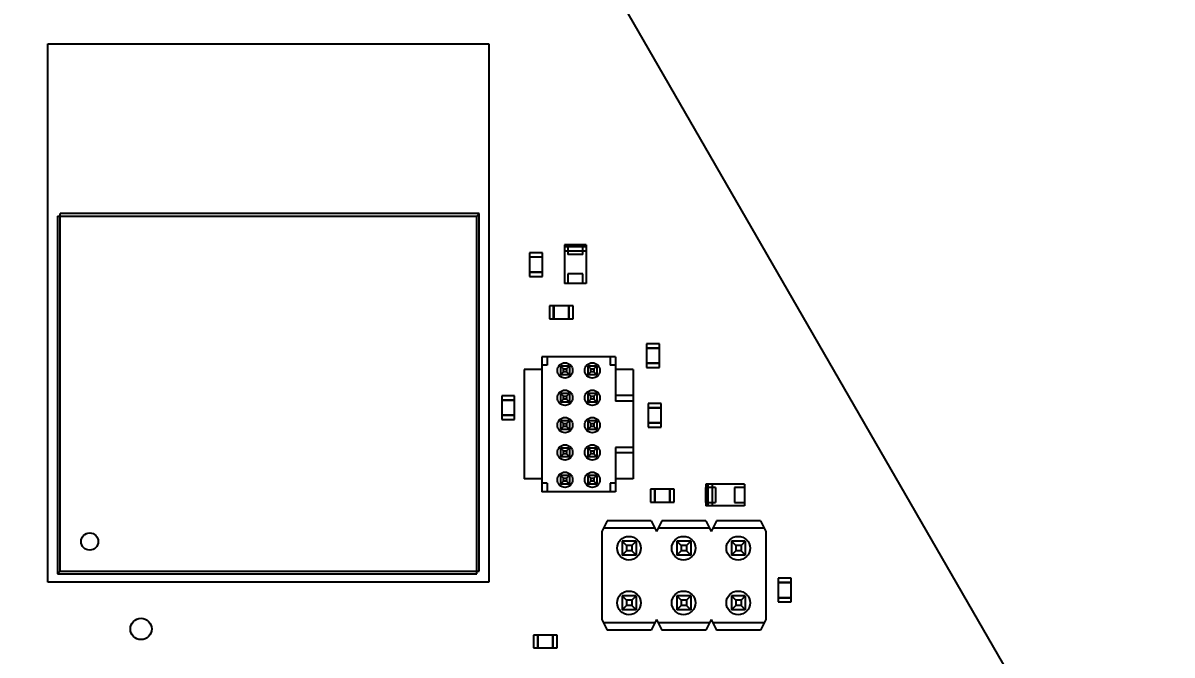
# Model space of a CAD drawing. Header units: millimetres. Extents: x 0 to 594, y 0 to 420.
# Drawn here: x 171.7 to 225.2, y 230.7 to 260.1 of the extents above; entities that cross this region are included whole.
import ezdxf

# ---------------------------------------------------------------- set-up
doc = ezdxf.new("R2010")
doc.units = ezdxf.units.MM
doc.header["$LTSCALE"] = 32.67
doc.layers.get('0').update_dxf_attribs({"linetype": 'CONTINUOUS'})
doc.styles.get("Standard").update_dxf_attribs({"font": 'txt', "width": 0.85})
doc.dimstyles.new('DIMSTYLE_1', dxfattribs={"dimtxt": 3.5, "dimasz": 3.5, "dimexe": 0.18, "dimexo": 0.0625, "dimgap": 0.09, "dimtad": 1, "dimdsep": 46, "dimtxsty": 'STANDARD', "dimblk": '_FILLED', "dimblk1": '_FILLED', "dimblk2": '_FILLED', "dimcen": 0.09, "dimadec": 0, "dimazin": 0, "dimtp": 0.3, "dimtm": 0.3, "dimtfac": 1, "dimtofl": 0, "dimtmove": 0, "dimatfit": 3, "dimldrblk": '_FILLED', "dimfxl": 1, "dimtolj": 1, "dimarcsym": 0})

# ---------------------------------------------------------------- blocks, each defined once
blk = doc.blocks.new('_FILLED')
at = {"color": 0, "linetype": 'BYBLOCK'}
blk.add_solid([(0, 0), (-1, 0.214), (-1, -0.214)], dxfattribs=at)
blk = doc.blocks.new('*D1')
at = {"color": 2, "linetype": 'CONTINUOUS'}
for p, q in [((182.266, 285.265), (124.147, 285.265)), ((125.647, 285.265), (125.647, 247.991)), ((125.647, 210.717), (125.647, 247.991)), ((143.844, 210.717), (124.147, 210.717))]:
    blk.add_line(p, q, dxfattribs=at)
at = {"color": 2, "linetype": 'CONTINUOUS', "xscale": 3.5, "yscale": 3.5, "zscale": 3.5}
for p, rotation in [((125.647, 285.265), 90), ((125.647, 210.717), 270)]:
    blk.add_blockref('_FILLED', p, dxfattribs=dict(at, rotation=rotation))
at = {"color": 2, "linetype": 'CONTINUOUS', "insert": (121.272, 252.646), "char_height": 3.5, "width": 14.875, "attachment_point": 2, "rotation": 90, "line_spacing_factor": 0.9}
blk.add_mtext('74,55', dxfattribs=at)

msp = doc.modelspace()

# ---------------------------------------------------------------- linework, layer by layer
at = {"color": 7, "linetype": 'CONTINUOUS'}
for p, q in [((225.152, 216.717), (186.73, 283.265)), ((172.889, 234.096), (172.889, 259.096)), ((172.889, 259.096), (193.389, 259.096)), ((193.389, 259.096), (193.389, 234.096)), ((173.334, 251.096), (173.334, 234.476)), ((173.334, 251.096), (192.824, 251.096)), ((173.454, 234.596), (173.454, 251.216)), ((192.944, 251.216), (173.454, 251.216)), ((192.824, 251.096), (192.944, 251.216)), ((192.824, 234.476), (192.824, 251.096)), ((192.944, 234.596), (192.944, 251.216)), ((197.912, 249.767), (196.912, 249.767)), ((196.912, 249.767), (196.912, 247.967)), ((197.912, 249.667), (196.912, 249.667)), ((197.062, 249.767), (197.062, 249.312)), ((197.062, 249.762), (197.762, 249.762)), ((197.762, 249.312), (197.762, 249.767)), ((197.912, 249.767), (197.912, 247.967)), ((195.884, 249.396), (195.285, 249.396)), ((195.285, 249.396), (195.285, 249.197)), ((195.285, 249.197), (195.884, 249.197)), ((195.884, 249.196), (195.285, 249.196)), ((195.285, 249.196), (195.285, 248.497)), ((195.884, 249.197), (195.884, 249.396)), ((195.884, 248.497), (195.884, 249.196)), ((197.912, 249.467), (196.912, 249.467)), ((197.762, 249.312), (197.062, 249.312)), ((195.285, 248.497), (195.884, 248.497)), ((195.884, 248.496), (195.285, 248.496)), ((195.285, 248.496), (195.285, 248.297)), ((195.884, 248.297), (195.884, 248.496)), ((197.762, 248.422), (197.062, 248.422)), ((197.062, 248.422), (197.062, 247.967)), ((197.762, 247.967), (197.762, 248.422)), ((195.285, 248.297), (195.884, 248.297)), ((197.912, 247.967), (196.912, 247.967)), ((197.762, 247.972), (197.062, 247.972)), ((196.403, 246.92), (196.204, 246.92)), ((196.204, 246.92), (196.204, 246.321)), ((196.403, 246.321), (196.403, 246.92)), ((197.103, 246.92), (196.404, 246.92)), ((196.404, 246.92), (196.404, 246.321)), ((197.103, 246.321), (197.103, 246.92)), ((197.303, 246.92), (197.104, 246.92)), ((197.104, 246.92), (197.104, 246.321)), ((197.303, 246.321), (197.303, 246.92)), ((196.204, 246.321), (196.403, 246.321)), ((196.404, 246.321), (197.103, 246.321)), ((197.104, 246.321), (197.303, 246.321)), ((201.32, 245.164), (200.721, 245.164)), ((200.721, 245.164), (200.721, 244.965)), ((200.721, 244.965), (201.32, 244.965)), ((201.32, 244.964), (200.721, 244.964)), ((200.721, 244.964), (200.721, 244.265)), ((201.32, 244.965), (201.32, 245.164)), ((201.32, 244.265), (201.32, 244.964)), ((199.28, 244.563), (195.851, 244.563)), ((195.851, 244.563), (195.851, 238.29)), ((196.105, 244.17), (195.851, 244.17)), ((196.105, 244.563), (196.105, 244.17)), ((199.026, 244.563), (199.026, 244.17)), ((199.28, 244.17), (199.026, 244.17)), ((199.28, 244.563), (199.28, 242.506)), ((200.721, 244.265), (201.32, 244.265)), ((201.32, 244.264), (200.721, 244.264)), ((200.721, 244.264), (200.721, 244.065)), ((201.32, 244.065), (201.32, 244.264)), ((195.851, 243.967), (195.026, 243.967)), ((195.026, 243.967), (195.026, 238.887)), ((197.134, 244.132), (196.728, 244.132)), ((196.728, 244.132), (196.728, 243.725)), ((197.134, 243.725), (196.728, 243.725)), ((197.134, 244.132), (197.134, 243.725)), ((198.404, 244.132), (197.998, 244.132)), ((197.998, 244.132), (197.998, 243.725)), ((198.404, 243.725), (197.998, 243.725)), ((198.404, 244.132), (198.404, 243.725)), ((200.106, 243.967), (199.28, 243.967)), ((200.106, 243.967), (200.106, 238.887)), ((200.721, 244.065), (201.32, 244.065)), ((194.589, 242.751), (193.99, 242.751)), ((193.99, 242.751), (193.99, 242.552)), ((193.99, 242.552), (194.589, 242.552)), ((194.589, 242.551), (193.99, 242.551)), ((193.99, 242.551), (193.99, 241.852)), ((194.589, 242.552), (194.589, 242.751)), ((194.589, 241.852), (194.589, 242.551)), ((197.134, 242.862), (196.728, 242.862)), ((196.728, 242.862), (196.728, 242.455)), ((197.134, 242.862), (197.134, 242.455)), ((198.404, 242.862), (197.998, 242.862)), ((197.998, 242.862), (197.998, 242.455)), ((198.404, 242.862), (198.404, 242.455)), ((200.106, 242.76), (199.28, 242.76)), ((197.134, 242.455), (196.728, 242.455)), ((198.404, 242.455), (197.998, 242.455)), ((200.106, 242.506), (199.28, 242.506)), ((201.396, 242.395), (200.797, 242.395)), ((200.797, 242.395), (200.797, 242.196)), ((200.797, 242.196), (201.396, 242.196)), ((201.396, 242.195), (200.797, 242.195)), ((200.797, 242.195), (200.797, 241.496)), ((201.396, 242.196), (201.396, 242.395)), ((201.396, 241.496), (201.396, 242.195)), ((193.99, 241.852), (194.589, 241.852)), ((194.589, 241.851), (193.99, 241.851)), ((193.99, 241.851), (193.99, 241.652)), ((193.99, 241.652), (194.589, 241.652)), ((194.589, 241.652), (194.589, 241.851)), ((197.134, 241.592), (196.728, 241.592)), ((196.728, 241.592), (196.728, 241.185)), ((197.134, 241.592), (197.134, 241.185)), ((198.404, 241.592), (197.998, 241.592)), ((197.998, 241.592), (197.998, 241.185)), ((198.404, 241.592), (198.404, 241.185)), ((200.797, 241.496), (201.396, 241.496)), ((201.396, 241.495), (200.797, 241.495)), ((200.797, 241.495), (200.797, 241.296)), ((201.396, 241.296), (201.396, 241.495)), ((197.134, 241.185), (196.728, 241.185)), ((198.404, 241.185), (197.998, 241.185)), ((200.797, 241.296), (201.396, 241.296)), ((197.134, 240.322), (196.728, 240.322)), ((196.728, 240.322), (196.728, 239.915)), ((197.134, 239.915), (196.728, 239.915)), ((197.134, 240.322), (197.134, 239.915)), ((198.404, 240.322), (197.998, 240.322)), ((197.998, 240.322), (197.998, 239.915)), ((198.404, 239.915), (197.998, 239.915)), ((198.404, 240.322), (198.404, 239.915)), ((200.106, 240.347), (199.28, 240.347)), ((199.28, 240.347), (199.28, 238.29)), ((200.106, 240.093), (199.28, 240.093)), ((195.851, 238.887), (195.026, 238.887)), ((197.134, 239.052), (196.728, 239.052)), ((196.728, 239.052), (196.728, 238.645)), ((197.134, 239.052), (197.134, 238.645)), ((198.404, 239.052), (197.998, 239.052)), ((197.998, 239.052), (197.998, 238.645)), ((198.404, 239.052), (198.404, 238.645)), ((200.106, 238.887), (199.28, 238.887)), ((196.105, 238.683), (195.851, 238.683)), ((199.28, 238.29), (195.851, 238.29)), ((196.105, 238.683), (196.105, 238.29)), ((197.134, 238.645), (196.728, 238.645)), ((198.404, 238.645), (197.998, 238.645)), ((199.28, 238.683), (199.026, 238.683)), ((199.026, 238.683), (199.026, 238.29)), ((201.102, 238.411), (200.903, 238.411)), ((200.903, 238.411), (200.903, 237.812)), ((201.102, 237.812), (201.102, 238.411)), ((201.802, 238.411), (201.103, 238.411)), ((201.103, 238.411), (201.103, 237.812)), ((201.802, 237.812), (201.802, 238.411)), ((202.002, 238.411), (201.803, 238.411)), ((201.803, 238.411), (201.803, 237.812)), ((202.002, 237.812), (202.002, 238.411)), ((205.273, 238.637), (203.473, 238.637)), ((203.473, 238.637), (203.473, 237.637)), ((203.928, 238.487), (203.473, 238.487)), ((203.478, 237.787), (203.478, 238.487)), ((203.573, 238.637), (203.573, 237.637)), ((203.773, 238.637), (203.773, 237.637)), ((203.928, 238.487), (203.928, 237.787)), ((205.273, 238.487), (204.818, 238.487)), ((204.818, 238.487), (204.818, 237.787)), ((205.268, 238.487), (205.268, 237.787)), ((205.273, 238.637), (205.273, 237.637)), ((200.903, 237.812), (201.102, 237.812)), ((201.103, 237.812), (201.802, 237.812)), ((201.803, 237.812), (202.002, 237.812)), ((203.473, 237.787), (203.928, 237.787)), ((204.818, 237.787), (205.273, 237.787)), ((205.273, 237.637), (203.473, 237.637)), ((198.893, 236.938), (198.643, 236.438)), ((200.933, 236.938), (198.893, 236.938)), ((200.933, 236.938), (201.183, 236.438)), ((201.433, 236.938), (201.183, 236.438)), ((203.473, 236.938), (201.433, 236.938)), ((203.473, 236.938), (203.723, 236.438)), ((203.973, 236.938), (203.723, 236.438)), ((206.013, 236.938), (203.973, 236.938)), ((206.013, 236.938), (206.263, 236.438)), ((198.643, 236.438), (198.643, 232.358)), ((201.103, 236.598), (198.723, 236.598)), ((203.643, 236.598), (201.263, 236.598)), ((206.183, 236.598), (203.803, 236.598)), ((206.263, 236.438), (206.263, 232.358)), ((200.233, 235.988), (199.593, 235.988)), ((199.593, 235.988), (199.793, 235.788)), ((199.593, 235.988), (199.593, 235.348)), ((200.033, 235.788), (199.793, 235.788)), ((199.793, 235.788), (199.793, 235.548)), ((200.233, 235.988), (200.033, 235.788)), ((200.033, 235.788), (200.033, 235.548)), ((200.233, 235.988), (200.233, 235.348)), ((202.773, 235.988), (202.133, 235.988)), ((202.133, 235.988), (202.333, 235.788)), ((202.133, 235.988), (202.133, 235.348)), ((202.573, 235.788), (202.333, 235.788)), ((202.333, 235.788), (202.333, 235.548)), ((202.773, 235.988), (202.573, 235.788)), ((202.573, 235.788), (202.573, 235.548)), ((202.773, 235.988), (202.773, 235.348)), ((205.313, 235.988), (204.673, 235.988)), ((204.673, 235.988), (204.873, 235.788)), ((204.673, 235.988), (204.673, 235.348)), ((205.113, 235.788), (204.873, 235.788)), ((204.873, 235.788), (204.873, 235.548)), ((205.313, 235.988), (205.113, 235.788)), ((205.113, 235.788), (205.113, 235.548)), ((205.313, 235.988), (205.313, 235.348)), ((199.793, 235.548), (199.593, 235.348)), ((200.233, 235.348), (199.593, 235.348)), ((200.033, 235.548), (199.793, 235.548)), ((200.033, 235.548), (200.233, 235.348)), ((202.333, 235.548), (202.133, 235.348)), ((202.773, 235.348), (202.133, 235.348)), ((202.573, 235.548), (202.333, 235.548)), ((202.573, 235.548), (202.773, 235.348)), ((204.873, 235.548), (204.673, 235.348)), ((205.313, 235.348), (204.673, 235.348)), ((205.113, 235.548), (204.873, 235.548)), ((205.113, 235.548), (205.313, 235.348)), ((173.454, 234.596), (173.334, 234.476)), ((173.454, 234.596), (192.944, 234.596)), ((193.389, 234.096), (172.889, 234.096)), ((173.334, 234.476), (192.824, 234.476)), ((207.441, 234.267), (206.842, 234.267)), ((206.842, 234.267), (206.842, 234.068)), ((206.842, 234.068), (207.441, 234.068)), ((207.441, 234.067), (206.842, 234.067)), ((206.842, 234.067), (206.842, 233.368)), ((207.441, 234.068), (207.441, 234.267)), ((207.441, 233.368), (207.441, 234.067)), ((200.233, 233.448), (199.593, 233.448)), ((199.593, 233.448), (199.793, 233.248)), ((199.593, 233.448), (199.593, 232.808)), ((199.793, 233.008), (199.593, 232.808)), ((200.033, 233.248), (199.793, 233.248)), ((199.793, 233.248), (199.793, 233.008)), ((200.033, 233.008), (199.793, 233.008)), ((200.233, 233.448), (200.033, 233.248)), ((200.033, 233.248), (200.033, 233.008)), ((200.033, 233.008), (200.233, 232.808)), ((200.233, 233.448), (200.233, 232.808)), ((202.773, 233.448), (202.133, 233.448)), ((202.133, 233.448), (202.333, 233.248)), ((202.133, 233.448), (202.133, 232.808)), ((202.333, 233.008), (202.133, 232.808)), ((202.573, 233.248), (202.333, 233.248)), ((202.333, 233.248), (202.333, 233.008)), ((202.573, 233.008), (202.333, 233.008)), ((202.773, 233.448), (202.573, 233.248)), ((202.573, 233.248), (202.573, 233.008)), ((202.573, 233.008), (202.773, 232.808)), ((202.773, 233.448), (202.773, 232.808)), ((205.313, 233.448), (204.673, 233.448)), ((204.673, 233.448), (204.873, 233.248)), ((204.673, 233.448), (204.673, 232.808)), ((204.873, 233.008), (204.673, 232.808)), ((205.113, 233.248), (204.873, 233.248)), ((204.873, 233.248), (204.873, 233.008)), ((205.113, 233.008), (204.873, 233.008)), ((205.313, 233.448), (205.113, 233.248)), ((205.113, 233.248), (205.113, 233.008)), ((205.113, 233.008), (205.313, 232.808)), ((205.313, 233.448), (205.313, 232.808)), ((206.842, 233.368), (207.441, 233.368)), ((207.441, 233.367), (206.842, 233.367)), ((206.842, 233.367), (206.842, 233.168)), ((206.842, 233.168), (207.441, 233.168)), ((207.441, 233.168), (207.441, 233.367)), ((200.233, 232.808), (199.593, 232.808)), ((202.773, 232.808), (202.133, 232.808)), ((205.313, 232.808), (204.673, 232.808)), ((198.643, 232.358), (198.893, 231.858)), ((201.103, 232.198), (198.723, 232.198)), ((200.933, 231.858), (198.893, 231.858)), ((201.183, 232.358), (200.933, 231.858)), ((201.183, 232.358), (201.433, 231.858)), ((203.643, 232.198), (201.263, 232.198)), ((203.473, 231.858), (201.433, 231.858)), ((203.723, 232.358), (203.473, 231.858)), ((203.723, 232.358), (203.973, 231.858)), ((206.183, 232.198), (203.803, 232.198)), ((206.013, 231.858), (203.973, 231.858)), ((206.263, 232.358), (206.013, 231.858)), ((195.666, 231.63), (195.467, 231.63)), ((195.467, 231.63), (195.467, 231.031)), ((195.666, 231.031), (195.666, 231.63)), ((196.366, 231.63), (195.667, 231.63)), ((195.667, 231.63), (195.667, 231.031)), ((196.366, 231.031), (196.366, 231.63)), ((196.566, 231.63), (196.367, 231.63)), ((196.367, 231.63), (196.367, 231.031)), ((196.566, 231.031), (196.566, 231.63)), ((195.467, 231.031), (195.666, 231.031)), ((195.667, 231.031), (196.366, 231.031)), ((196.367, 231.031), (196.566, 231.031))]:
    msp.add_line(p, q, dxfattribs=at)
at = {"color": 6, "linetype": 'CONTINUOUS'}
for p, q in [((196.728, 244.132), (196.86, 244)), ((196.728, 243.725), (196.86, 243.857)), ((196.86, 244), (197.002, 244)), ((196.86, 243.857), (196.86, 244)), ((197.002, 243.857), (196.86, 243.857)), ((197.002, 244), (197.134, 244.132)), ((197.002, 244), (197.002, 243.857)), ((197.002, 243.857), (197.134, 243.725)), ((197.998, 244.132), (198.13, 244)), ((197.998, 243.725), (198.13, 243.857)), ((198.13, 244), (198.272, 244)), ((198.13, 243.857), (198.13, 244)), ((198.272, 243.857), (198.13, 243.857)), ((198.272, 244), (198.404, 244.132)), ((198.272, 244), (198.272, 243.857)), ((198.272, 243.857), (198.404, 243.725)), ((196.728, 242.862), (196.86, 242.73)), ((196.728, 242.455), (196.86, 242.587)), ((196.86, 242.73), (197.002, 242.73)), ((196.86, 242.587), (196.86, 242.73)), ((197.002, 242.587), (196.86, 242.587)), ((197.002, 242.73), (197.134, 242.862)), ((197.002, 242.73), (197.002, 242.587)), ((197.002, 242.587), (197.134, 242.455)), ((197.998, 242.862), (198.13, 242.73)), ((197.998, 242.455), (198.13, 242.587)), ((198.13, 242.73), (198.272, 242.73)), ((198.13, 242.587), (198.13, 242.73)), ((198.272, 242.587), (198.13, 242.587)), ((198.272, 242.73), (198.404, 242.862)), ((198.272, 242.73), (198.272, 242.587)), ((198.272, 242.587), (198.404, 242.455)), ((196.728, 241.592), (196.86, 241.46)), ((197.002, 241.46), (197.134, 241.592)), ((197.998, 241.592), (198.13, 241.46)), ((198.272, 241.46), (198.404, 241.592)), ((196.728, 241.185), (196.86, 241.317)), ((196.86, 241.46), (197.002, 241.46)), ((196.86, 241.317), (196.86, 241.46)), ((197.002, 241.317), (196.86, 241.317)), ((197.002, 241.46), (197.002, 241.317)), ((197.002, 241.317), (197.134, 241.185)), ((197.998, 241.185), (198.13, 241.317)), ((198.13, 241.46), (198.272, 241.46)), ((198.13, 241.317), (198.13, 241.46)), ((198.272, 241.317), (198.13, 241.317)), ((198.272, 241.46), (198.272, 241.317)), ((198.272, 241.317), (198.404, 241.185)), ((196.728, 240.322), (196.86, 240.19)), ((196.728, 239.915), (196.86, 240.047)), ((196.86, 240.19), (197.002, 240.19)), ((196.86, 240.047), (196.86, 240.19)), ((197.002, 240.047), (196.86, 240.047)), ((197.002, 240.19), (197.134, 240.322)), ((197.002, 240.19), (197.002, 240.047)), ((197.002, 240.047), (197.134, 239.915)), ((197.998, 240.322), (198.13, 240.19)), ((197.998, 239.915), (198.13, 240.047)), ((198.13, 240.19), (198.272, 240.19)), ((198.13, 240.047), (198.13, 240.19)), ((198.272, 240.047), (198.13, 240.047)), ((198.272, 240.19), (198.404, 240.322)), ((198.272, 240.19), (198.272, 240.047)), ((198.272, 240.047), (198.404, 239.915)), ((196.728, 239.052), (196.86, 238.92)), ((196.86, 238.92), (197.002, 238.92)), ((196.86, 238.777), (196.86, 238.92)), ((197.002, 238.92), (197.134, 239.052)), ((197.002, 238.92), (197.002, 238.777)), ((197.998, 239.052), (198.13, 238.92)), ((198.13, 238.92), (198.272, 238.92)), ((198.13, 238.777), (198.13, 238.92)), ((198.272, 238.92), (198.404, 239.052)), ((198.272, 238.92), (198.272, 238.777)), ((196.728, 238.645), (196.86, 238.777)), ((197.002, 238.777), (196.86, 238.777)), ((197.002, 238.777), (197.134, 238.645)), ((197.998, 238.645), (198.13, 238.777)), ((198.272, 238.777), (198.13, 238.777)), ((198.272, 238.777), (198.404, 238.645))]:
    msp.add_line(p, q, dxfattribs=at)
at = {"color": 7, "linetype": 'CONTINUOUS'}
for centre, radius in [((196.931, 243.929), 0.355), ((198.201, 243.929), 0.355), ((196.931, 242.659), 0.355), ((198.201, 242.659), 0.355), ((196.931, 241.389), 0.355), ((198.201, 241.389), 0.355), ((196.931, 240.119), 0.355), ((198.201, 240.119), 0.355), ((196.931, 238.849), 0.355), ((198.201, 238.849), 0.355), ((174.834, 235.976), 0.4), ((199.903, 235.668), 0.55), ((202.443, 235.668), 0.55), ((204.983, 235.668), 0.55), ((199.903, 233.128), 0.55), ((202.443, 233.128), 0.55), ((204.983, 233.128), 0.55), ((177.221, 231.914), 0.495)]:
    msp.add_circle(centre, radius, dxfattribs=at)

# ---------------------------------------------------------------- dimensions: what is measured, and where the dimension line sits
at = {"color": 2, "linetype": 'CONTINUOUS'}
dim = msp.add_linear_dim(base=(125.647, 285.265), p1=(143.844, 210.717), p2=(182.266, 285.265), angle=90, dimstyle='DIMSTYLE_1', dxfattribs=at)
dim.commit()
dim.dimension.update_dxf_attribs({"geometry": '*D1', "text_midpoint": (126.354, 245.997), "dimtype": 160})

doc.saveas('drawing.dxf')
